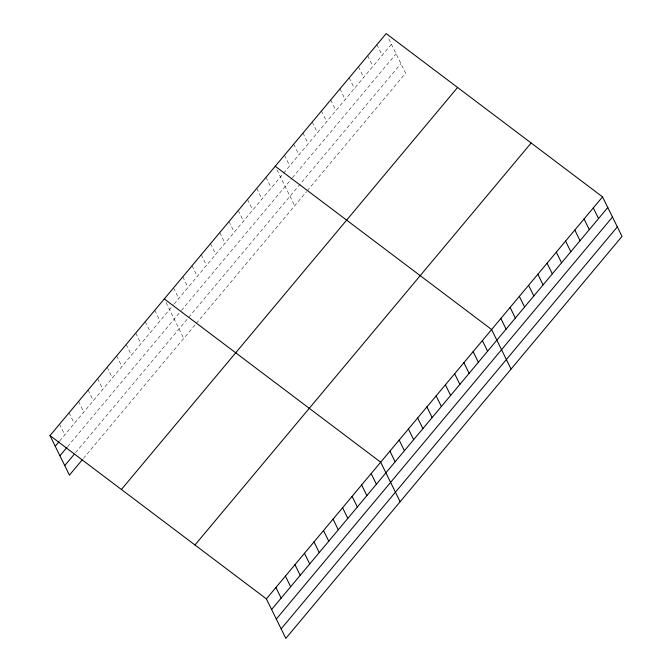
<?xml version="1.0" encoding="UTF-8"?>
<svg xmlns="http://www.w3.org/2000/svg" width="672" height="672" viewBox="0 0 672 672"><rect width="100%" height="100%" fill="white"/><g stroke="black" fill="none" stroke-linecap="round" stroke-linejoin="round"><path stroke-width="0.5" stroke-dasharray="3.36 2.52" d="M59.682 440.924L173.494 304.828M174.157 304.038L391.406 44.243M67.544 446.662L180.827 311.195M181.49 310.405L291.766 178.542M292.421 177.752L396.102 53.777M75.55 452.684L400.932 63.596M83.42 458.422L195.628 324.232M196.291 323.442L306.566 191.57M307.23 190.781L405.619 73.122L388.357 38.035M376.925 44.654L382.166 55.297M367.685 55.709L372.918 66.352M358.436 66.763L363.678 77.406M349.188 77.818L354.43 88.46M339.948 88.872L345.181 99.523M330.7 99.926L335.941 110.578M321.46 110.981L326.693 121.632M312.211 122.044L317.453 132.686M302.971 133.098L308.204 143.741M293.723 144.152L298.964 154.795M284.474 155.207L289.716 165.85M276.982 169.806L294.68 205.783M265.986 177.316L271.228 187.958M256.746 188.37L261.979 199.013M247.498 199.424L252.739 210.067M238.258 210.479L243.491 221.122M229.009 221.533L234.251 232.176M219.761 232.588L225.002 243.23M210.521 243.642L215.754 254.293M201.272 254.696L206.514 265.348M192.032 265.751L197.266 276.402M182.784 276.814L188.026 287.456M173.544 287.868L178.777 298.511M166.043 302.467L183.742 338.444M154.77 310.313L160.012 320.956M145.244 321.703L150.486 332.346M135.719 333.085L140.96 343.736M126.193 344.476L131.435 355.127M116.668 355.866L121.909 366.517M107.15 367.256L112.384 377.908M97.625 378.647L102.858 389.29M88.099 390.037L93.332 400.68M78.574 401.428L83.807 412.07M69.048 412.818L74.281 423.461M59.522 424.208L64.756 434.851"/><path stroke-width="1.01" d="M49.997 435.599L386.173 33.6L602.557 196.871L622.003 236.401L285.827 638.4L266.381 598.878L49.997 435.599L69.443 475.129L82.144 459.942M55.238 446.242L59.044 441.689M59.926 455.776L66.906 447.426M64.756 465.595L74.281 454.205M121.405 489.476L457.573 87.478M194.972 544.992L531.149 142.993M266.381 598.878L602.557 196.871M271.614 609.521L607.79 207.522M276.31 619.046L612.478 217.048M281.14 628.866L617.316 226.867M275.234 166.261L491.618 329.532L511.064 369.062M164.296 298.922L380.68 462.193L400.126 501.724M593.309 207.934L598.55 218.576M584.06 218.988L589.302 229.631M574.82 230.042L580.054 240.685M565.572 241.097L570.814 251.74M556.332 252.151L561.565 262.794M547.084 263.206L552.325 273.848M537.844 274.26L543.077 284.903M528.595 285.314L533.837 295.957M519.347 296.369L524.588 307.012M510.107 307.423L515.34 318.066M500.858 318.478L506.1 329.12M482.37 340.586L487.612 351.238M473.13 351.641L478.363 362.292M463.882 362.704L469.123 373.346M454.633 373.758L459.875 384.401M445.393 384.812L450.626 395.455M436.145 395.867L441.386 406.51M426.905 406.921L432.138 417.564M417.656 417.976L422.898 428.618M408.416 429.03L413.65 439.673M399.168 440.084L404.41 450.727M389.928 451.139L395.161 461.782M371.154 473.584L376.396 484.226M361.628 484.974L366.87 495.617M352.103 496.364L357.344 507.007M342.577 507.755L347.819 518.398M333.052 519.145L338.293 529.788M323.526 530.536L328.768 541.178M314.009 541.926L319.242 552.569M304.483 553.316L309.716 563.959M294.958 564.707L300.191 575.35M285.432 576.097L290.665 586.74M275.906 587.488L281.14 598.13"/></g></svg>
